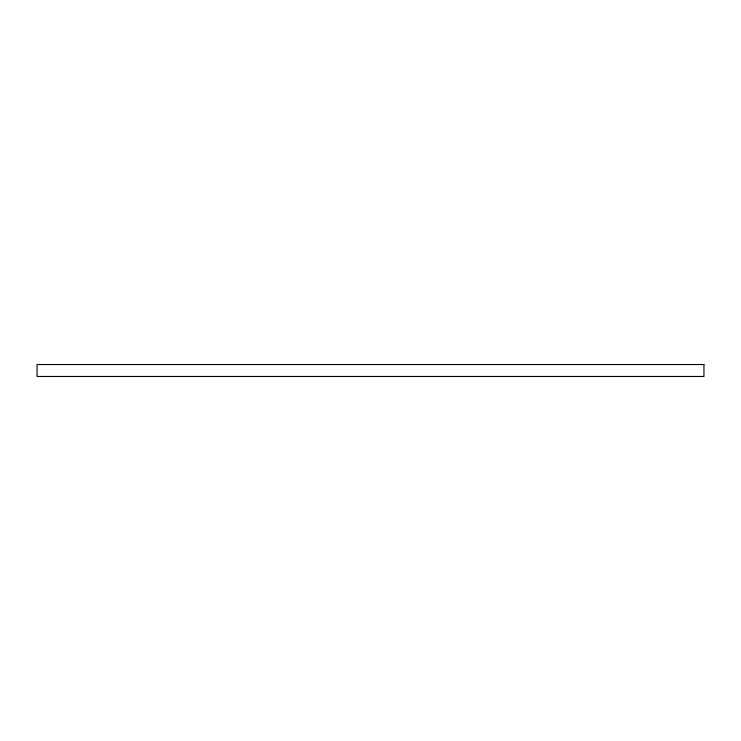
<?xml version="1.0" encoding="UTF-8"?>
<svg xmlns="http://www.w3.org/2000/svg" width="741" height="741" viewBox="0 0 741 741"><rect width="100%" height="100%" fill="white"/><g stroke="black" fill="none" stroke-linecap="round" stroke-linejoin="round"><path stroke-width="1.11" d="M703.95 364.526L37.05 364.526L37.05 376.474L703.95 376.474L703.95 364.526"/></g></svg>
